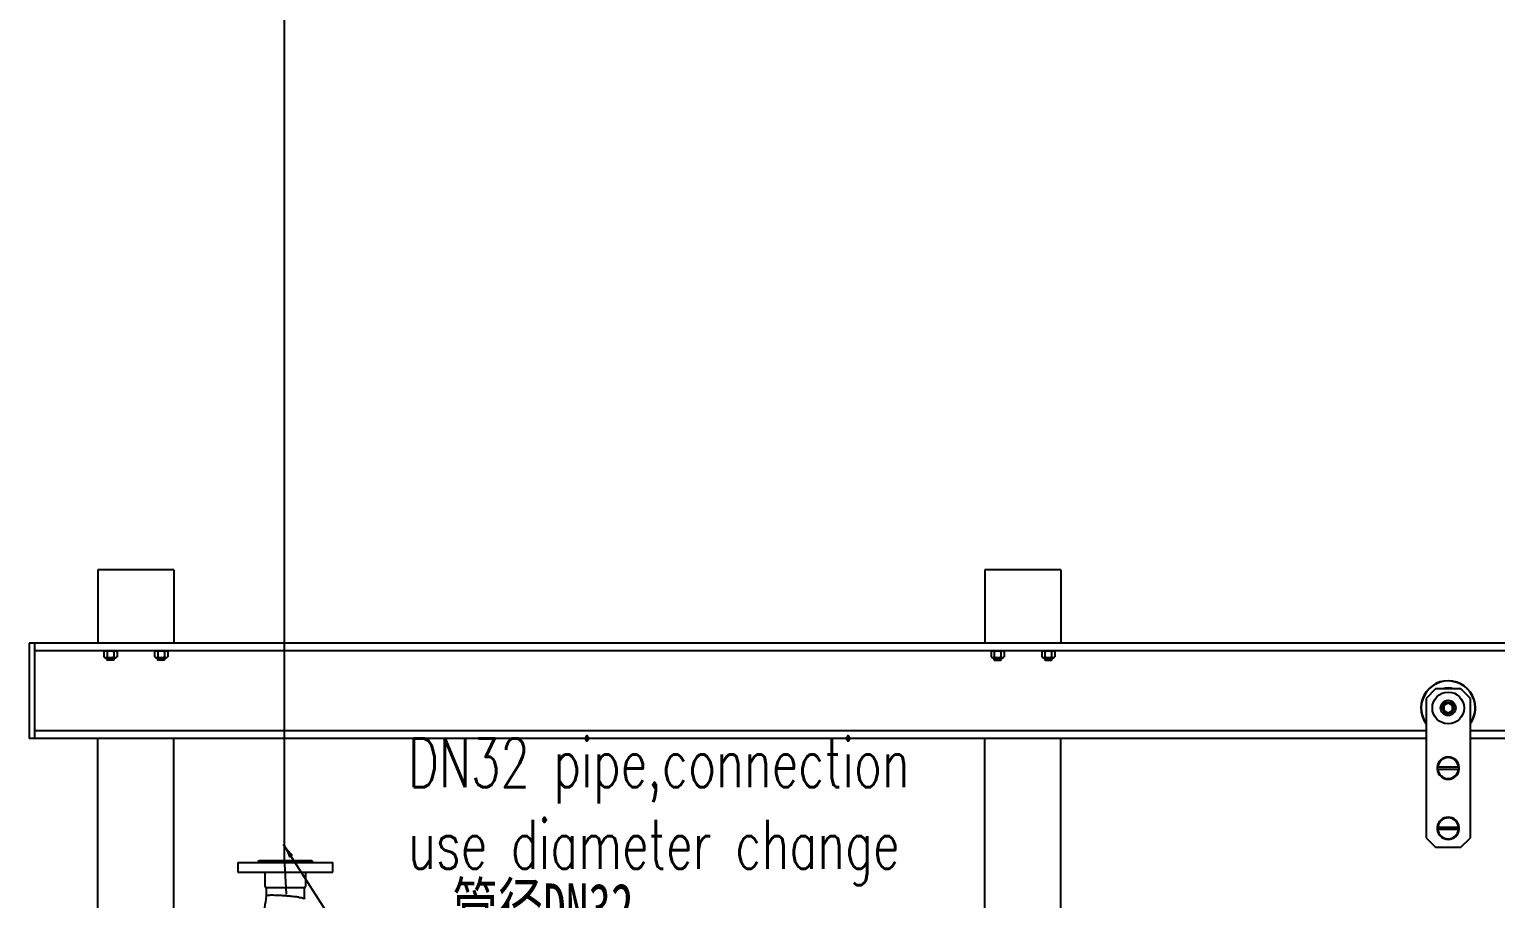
# Model space of a CAD drawing. Extents: x -681219 to -550379, y -242630 to -158199.
# Drawn here: x -621830 to -618831, y -176584 to -174805 of the extents above; entities that cross this region are included whole.
import ezdxf
from ezdxf.lldxf.tags import DXFTag

# ---------------------------------------------------------------- set-up
doc = ezdxf.new("R2010")
doc.units = 0
doc.header["$LTSCALE"] = 1000
doc.layers.get('0').update_dxf_attribs({"linetype": 'CONTINUOUS'})
for name, color, linetype in [('150-2', 7, 'CONTINUOUS'), ('150-3', 7, 'CONTINUOUS'), ('DN40×400金属软管', 7, 'CONTINUOUS'), ('DV1_默认层', 7, 'CONTINUOUS'), ('M12_GB6170', 7, 'CONTINUOUS'), ('M12×40_GB5783', 7, 'CONTINUOUS'), ('M16×25_GB70.1', 7, 'CONTINUOUS'), ('MYPH00711500', 7, 'CONTINUOUS'), ('MYPH00711501', 7, 'CONTINUOUS'), ('SSJP146.01.03-01', 7, 'CONTINUOUS'), ('SSJP146.01.03-02', 7, 'CONTINUOUS'), ('SSJP146.01.03-05', 7, 'CONTINUOUS'), ('SSJP146.01.03-09', 7, 'CONTINUOUS'), ('TEXT', 7, 'CONTINUOUS')]:
    doc.layers.add(name, color=color, linetype=linetype)
doc.styles.add('DIM', font='', dxfattribs={"width": 0.68})
doc.styles.add('DIM_FONT', font='simplex.shx', dxfattribs={"width": 0.7, "bigfont": 'gbcbig.shx'})
doc.styles.get('DIM').set_extended_font_data('SimSun')
tags = doc.linetypes.add('CENTER2', pattern=[28.575, 19.05, -3.175, 3.175, -3.175]).pattern_tags.tags
tags[10:11] = [DXFTag(74, 4), DXFTag(75, 0), DXFTag(340, '0'), DXFTag(46, 0.0), DXFTag(50, 0.0), DXFTag(44, 0.0), DXFTag(45, 0.0)]
tags[8:9] = [DXFTag(74, 4), DXFTag(75, 0), DXFTag(340, '0'), DXFTag(46, 0.0), DXFTag(50, 0.0), DXFTag(44, 0.0), DXFTag(45, 0.0)]
tags[6:7] = [DXFTag(74, 4), DXFTag(75, 0), DXFTag(340, '0'), DXFTag(46, 0.0), DXFTag(50, 0.0), DXFTag(44, 0.0), DXFTag(45, 0.0)]
tags[4:5] = [DXFTag(74, 4), DXFTag(75, 0), DXFTag(340, '0'), DXFTag(46, 0.0), DXFTag(50, 0.0), DXFTag(44, 0.0), DXFTag(45, 0.0)]
doc.dimstyles.new('INTE', dxfattribs={"dimscale": 10, "dimtxt": 3.5, "dimasz": 3, "dimexe": 3, "dimexo": 0, "dimgap": 1, "dimtad": 1, "dimdec": 1, "dimdsep": 46, "dimtxsty": 'Standard', "dimcen": 0, "dimclrd": 1, "dimclre": 1, "dimclrt": 3, "dimaunit": 1, "dimadec": 0, "dimazin": 0, "dimtfac": 1, "dimtdec": 1, "dimtmove": 0, "dimatfit": 0, "dimfxl": 0, "dimarcsym": 0})

msp = doc.modelspace()

# ---------------------------------------------------------------- linework, layer by layer
at = {"color": 1}
msp.add_line((-621309.2013, -169782.4879), (-621309.2013, -176499.9419), dxfattribs=at)
at = {"layer": '150-2', "color": 7, "linetype": 'Continuous'}
for p, q in [((-621534.7545, -175910.8484), (-621690.2745, -175910.8484)), ((-621690.2745, -175910.8484), (-621690.2745, -175916.9151)), ((-621690.2745, -175916.9151), (-621690.2745, -175974.4882)), ((-621534.7545, -175910.8484), (-621534.7545, -175916.9151)), ((-621534.7545, -175916.9151), (-621534.7545, -175974.4882)), ((-619720.3545, -175910.8484), (-619875.8745, -175910.8484)), ((-619875.8745, -175910.8484), (-619875.8745, -175916.9151)), ((-619875.8745, -175916.9151), (-619875.8745, -175974.4882)), ((-619720.3545, -175910.8484), (-619720.3545, -175916.9151)), ((-619720.3545, -175916.9151), (-619720.3545, -175974.4882)), ((-621690.2745, -175974.4882), (-621690.2745, -175991.7495)), ((-621534.7545, -175974.4882), (-621534.7545, -175991.7495)), ((-619875.8745, -175974.4882), (-619875.8745, -175991.7495)), ((-619720.3545, -175974.4882), (-619720.3545, -175991.7495)), ((-621690.2745, -175991.7495), (-621690.2745, -176061.1844)), ((-621534.7545, -175991.7495), (-621534.7545, -176061.1844)), ((-619875.8745, -175991.7495), (-619875.8745, -176061.1844)), ((-619720.3545, -175991.7495), (-619720.3545, -176061.1844)), ((-621534.7545, -176061.1844), (-621690.2745, -176061.1844)), ((-619720.3545, -176061.1844), (-619875.8745, -176061.1844))]:
    msp.add_line(p, q, dxfattribs=at)
at = {"layer": '150-3', "color": 7, "linetype": 'Continuous'}
for p, q in [((-621690.2745, -176921.6993), (-621690.2745, -176255.5844)), ((-621534.7545, -176921.6993), (-621534.7545, -176255.5844)), ((-619875.8745, -176921.6993), (-619875.8745, -176255.5844)), ((-619720.3545, -176921.6993), (-619720.3545, -176255.5844))]:
    msp.add_line(p, q, dxfattribs=at)
at = {"layer": 'DN40×400金属软管', "color": 7, "linetype": 'Continuous'}
for p, q in [((-621403.8585, -176509.6004), (-621209.4585, -176509.6004)), ((-621403.8585, -176509.6004), (-621403.8585, -176529.0404)), ((-621361.0905, -176505.7124), (-621252.2265, -176505.7124)), ((-621209.4585, -176529.0404), (-621209.4585, -176509.6004)), ((-621403.8585, -176529.0404), (-621209.4585, -176529.0404)), ((-621348.7785, -176529.0404), (-621348.7785, -176555.8286)), ((-621264.5385, -176555.8286), (-621264.5385, -176529.0404)), ((-621267.7785, -176561.4404), (-621345.5385, -176561.4404)), ((-621345.5385, -176561.4404), (-621345.5385, -176577.8691)), ((-621267.7785, -176583.4766), (-621267.7785, -176561.4404))]:
    msp.add_line(p, q, dxfattribs=at)
for centre, radius, start, end in [((-621364.9785, -176505.7124), 3.888, 270, 0), ((-621248.3385, -176505.7124), 3.888, 180, 270), ((-621342.2985, -176555.8286), 6.48, 180, 240), ((-621271.0185, -176555.8286), 6.48, 300, 0)]:
    msp.add_arc(centre, radius, start, end, dxfattribs=at)
for points, knots in [([(-621279.1662, -176580.6945), (-621280.059, -176580.565), (-621281.0142, -176580.4329), (-621282.9716, -176580.1742), (-621283.986, -176580.0459), (-621287.1356, -176579.6639), (-621289.4017, -176579.4107), (-621294.1024, -176578.9264), (-621296.5214, -176578.6964), (-621301.4952, -176578.2609), (-621304.0701, -176578.0541), (-621309.1442, -176577.683), (-621311.6666, -176577.5163), (-621316.6817, -176577.2218), (-621319.1462, -176577.096), (-621323.8357, -176576.8945), (-621326.0956, -176576.817), (-621330.3684, -176576.7127), (-621332.333, -176576.687), (-621335.9295, -176576.6866), (-621337.5756, -176576.7128), (-621340.4076, -176576.816), (-621341.6036, -176576.8923), (-621343.5554, -176577.0944), (-621344.3042, -176577.2208), (-621345.2733, -176577.5076), (-621345.5227, -176577.6677), (-621345.5377, -176577.8474)], [0, 0, 0, 0, 0.03125, 0.03125, 0.0625, 0.0625, 0.125, 0.125, 0.1875, 0.1875, 0.25, 0.25, 0.3125, 0.3125, 0.375, 0.375, 0.4375, 0.4375, 0.5, 0.5, 0.5625, 0.5625, 0.625, 0.625, 0.6875, 0.6875, 0.7478672567, 0.7478672567, 0.7478672567, 0.7478672567]), ([(-621345.5508, -176577.8363), (-621346.9013, -176586.7083), (-621349.7115, -176605.7575), (-621354.7061, -176641.2517), (-621357.1393, -176684.3782), (-621353.5963, -176726.4284), (-621348.2117, -176764.824), (-621343.1709, -176798.4838), (-621339.0982, -176832.1749), (-621338.1507, -176866.9282), (-621341.4112, -176904.4844), (-621343.8534, -176928.2844), (-621345.5305, -176943.1865)], [0, 0, 0, 0, 0.067035302, 0.169644721, 0.287443217, 0.419075085, 0.511526297, 0.605795142, 0.698773105, 0.788665255, 0.888520079, 1, 1, 1, 1]), ([(-621279.1662, -176580.6945), (-621278.2733, -176580.8239), (-621277.4074, -176580.956), (-621275.8009, -176581.2143), (-621275.0482, -176581.3424), (-621272.9406, -176581.7236), (-621271.7252, -176581.976), (-621269.7738, -176582.4583), (-621269.0376, -176582.687), (-621268.0394, -176583.12), (-621267.7818, -176583.3253), (-621267.7784, -176583.516), (-621267.7786, -176583.5225), (-621267.7791, -176583.529)], [0, 0, 0, 0, 0.03125, 0.03125, 0.0625, 0.0625, 0.125, 0.125, 0.1875, 0.1875, 0.25, 0.25, 0.2522148084, 0.2522148084, 0.2522148084, 0.2522148084])]:
    msp.add_open_spline(points, degree=3, knots=knots, dxfattribs=at)
at = {"layer": 'DV1_默认层', "color": 7, "linetype": 'CENTER2'}
msp.add_line((-621309.2013, -176499.9419), (-621304.7396, -176574.3039), dxfattribs=at)
at = {"layer": 'M12_GB6170', "color": 7, "linetype": 'Continuous'}
for p, q in [((-621677.8233, -176078.3023), (-621677.8233, -176089.1674)), ((-621677.8233, -176078.3023), (-621677.8233, -176089.1674)), ((-621675.1113, -176090.7332), (-621653.5977, -176090.7332)), ((-621675.1113, -176090.7332), (-621653.5977, -176090.7332)), ((-621671.0889, -176078.3021), (-621671.0889, -176089.1676)), ((-621671.0889, -176078.3021), (-621671.0889, -176089.1676)), ((-621657.6201, -176078.3021), (-621657.6201, -176089.1676)), ((-621657.6201, -176078.3021), (-621657.6201, -176089.1676)), ((-621650.8857, -176078.3023), (-621650.8857, -176089.1674)), ((-621650.8857, -176078.3023), (-621650.8857, -176089.1674)), ((-621574.1433, -176078.3023), (-621574.1433, -176089.1674)), ((-621574.1433, -176078.3023), (-621574.1433, -176089.1674)), ((-621571.4313, -176090.7332), (-621549.9177, -176090.7332)), ((-621571.4313, -176090.7332), (-621549.9177, -176090.7332)), ((-621567.4089, -176078.3021), (-621567.4089, -176089.1676)), ((-621567.4089, -176078.3021), (-621567.4089, -176089.1676)), ((-621553.9401, -176078.3021), (-621553.9401, -176089.1676)), ((-621553.9401, -176078.3021), (-621553.9401, -176089.1676)), ((-621547.2057, -176078.3023), (-621547.2057, -176089.1674)), ((-621547.2057, -176078.3023), (-621547.2057, -176089.1674)), ((-619860.7113, -176076.7364), (-619863.4233, -176078.3023)), ((-619863.4233, -176078.3023), (-619863.4233, -176089.1674)), ((-619863.4233, -176089.1674), (-619860.7113, -176090.7332)), ((-619860.7113, -176090.7332), (-619839.1977, -176090.7332)), ((-619856.6889, -176078.3021), (-619856.6889, -176089.1676)), ((-619843.2201, -176078.3021), (-619843.2201, -176089.1676)), ((-619836.4857, -176078.3023), (-619839.1977, -176076.7364)), ((-619839.1977, -176090.7332), (-619836.4857, -176089.1674)), ((-619836.4857, -176078.3023), (-619836.4857, -176089.1674)), ((-619757.0313, -176076.7364), (-619759.7433, -176078.3023)), ((-619759.7433, -176078.3023), (-619759.7433, -176089.1674)), ((-619759.7433, -176089.1674), (-619757.0313, -176090.7332)), ((-619757.0313, -176090.7332), (-619735.5177, -176090.7332)), ((-619753.0089, -176078.3021), (-619753.0089, -176089.1676)), ((-619739.5401, -176078.3021), (-619739.5401, -176089.1676)), ((-619732.8057, -176078.3023), (-619735.5177, -176076.7364)), ((-619735.5177, -176090.7332), (-619732.8057, -176089.1674)), ((-619732.8057, -176078.3023), (-619732.8057, -176089.1674))]:
    msp.add_line(p, q, dxfattribs=at)
for centre, start, end in [((-621674.456, -176083.302), 56.0428623, 123.9600488), ((-621674.456, -176083.302), 56.0428623, 123.9600488), ((-621674.456, -176084.1676), 236.0398026, 303.9572863), ((-621674.456, -176084.1676), 236.0398026, 303.9572863), ((-621654.253, -176083.302), 56.0398026, 123.9572863), ((-621654.253, -176083.302), 56.0398026, 123.9572863), ((-621654.253, -176084.1676), 236.0428623, 303.9600488), ((-621654.253, -176084.1676), 236.0428623, 303.9600488), ((-621570.776, -176083.302), 56.0428623, 123.9600488), ((-621570.776, -176083.302), 56.0428623, 123.9600488), ((-621570.776, -176084.1676), 236.0398026, 303.9572863), ((-621570.776, -176084.1676), 236.0398026, 303.9572863), ((-621550.573, -176083.302), 56.0398026, 123.9572863), ((-621550.573, -176083.302), 56.0398026, 123.9572863), ((-621550.573, -176084.1676), 236.0428623, 303.9600488), ((-621550.573, -176084.1676), 236.0428623, 303.9600488), ((-619860.056, -176083.302), 56.0428623, 123.9600488), ((-619860.056, -176084.1676), 236.0398026, 303.9572863), ((-619839.853, -176083.302), 56.0398026, 123.9572863), ((-619839.853, -176084.1676), 236.0428623, 303.9600488), ((-619756.376, -176083.302), 56.0428623, 123.9600488), ((-619756.376, -176084.1676), 236.0398026, 303.9572863), ((-619736.173, -176083.302), 56.0398026, 123.9572863), ((-619736.173, -176084.1676), 236.0428623, 303.9600488)]:
    msp.add_arc(centre, 6.028, start, end, dxfattribs=at)
for points, knots in [([(-621657.6201, -176078.3021), (-621658.7154, -176077.9859), (-621659.8376, -176077.7206), (-621662.0873, -176077.3578), (-621663.2183, -176077.2601), (-621664.9255, -176077.2603), (-621665.4963, -176077.2845), (-621666.6414, -176077.3806), (-621667.2105, -176077.4521), (-621668.8974, -176077.7261), (-621670.0003, -176077.9878), (-621671.0889, -176078.3021)], [0, 0, 0, 0, 0.25, 0.25, 0.5, 0.5, 0.625, 0.625, 0.75, 0.75, 1, 1, 1, 1]), ([(-621657.6201, -176078.3021), (-621658.7154, -176077.9859), (-621659.8376, -176077.7206), (-621662.0873, -176077.3578), (-621663.2183, -176077.2601), (-621664.9255, -176077.2603), (-621665.4963, -176077.2845), (-621666.6414, -176077.3806), (-621667.2105, -176077.4521), (-621668.8974, -176077.7261), (-621670.0003, -176077.9878), (-621671.0889, -176078.3021)], [0, 0, 0, 0, 0.25, 0.25, 0.5, 0.5, 0.625, 0.625, 0.75, 0.75, 1, 1, 1, 1]), ([(-621671.0889, -176089.1676), (-621670.0003, -176089.4818), (-621668.8974, -176089.7436), (-621667.2105, -176090.0175), (-621666.6414, -176090.089), (-621665.4963, -176090.1851), (-621664.9255, -176090.2094), (-621663.2183, -176090.2095), (-621662.0873, -176090.1118), (-621659.8376, -176089.7491), (-621658.7154, -176089.4838), (-621657.6201, -176089.1676)], [0, 0, 0, 0, 0.25, 0.25, 0.375, 0.375, 0.5, 0.5, 0.75, 0.75, 1, 1, 1, 1]), ([(-621671.0889, -176089.1676), (-621670.0003, -176089.4818), (-621668.8974, -176089.7436), (-621667.2105, -176090.0175), (-621666.6414, -176090.089), (-621665.4963, -176090.1851), (-621664.9255, -176090.2094), (-621663.2183, -176090.2095), (-621662.0873, -176090.1118), (-621659.8376, -176089.7491), (-621658.7154, -176089.4838), (-621657.6201, -176089.1676)], [0, 0, 0, 0, 0.25, 0.25, 0.375, 0.375, 0.5, 0.5, 0.75, 0.75, 1, 1, 1, 1]), ([(-621553.9401, -176078.3021), (-621555.0354, -176077.9859), (-621556.1576, -176077.7206), (-621558.4073, -176077.3578), (-621559.5383, -176077.2601), (-621561.2455, -176077.2603), (-621561.8163, -176077.2845), (-621562.9614, -176077.3806), (-621563.5305, -176077.4521), (-621565.2174, -176077.7261), (-621566.3203, -176077.9878), (-621567.4089, -176078.3021)], [0, 0, 0, 0, 0.25, 0.25, 0.5, 0.5, 0.625, 0.625, 0.75, 0.75, 1, 1, 1, 1]), ([(-621553.9401, -176078.3021), (-621555.0354, -176077.9859), (-621556.1576, -176077.7206), (-621558.4073, -176077.3578), (-621559.5383, -176077.2601), (-621561.2455, -176077.2603), (-621561.8163, -176077.2845), (-621562.9614, -176077.3806), (-621563.5305, -176077.4521), (-621565.2174, -176077.7261), (-621566.3203, -176077.9878), (-621567.4089, -176078.3021)], [0, 0, 0, 0, 0.25, 0.25, 0.5, 0.5, 0.625, 0.625, 0.75, 0.75, 1, 1, 1, 1]), ([(-621567.4089, -176089.1676), (-621566.3203, -176089.4818), (-621565.2174, -176089.7436), (-621563.5305, -176090.0175), (-621562.9614, -176090.089), (-621561.8163, -176090.1851), (-621561.2455, -176090.2094), (-621559.5383, -176090.2095), (-621558.4073, -176090.1118), (-621556.1576, -176089.7491), (-621555.0354, -176089.4838), (-621553.9401, -176089.1676)], [0, 0, 0, 0, 0.25, 0.25, 0.375, 0.375, 0.5, 0.5, 0.75, 0.75, 1, 1, 1, 1]), ([(-621567.4089, -176089.1676), (-621566.3203, -176089.4818), (-621565.2174, -176089.7436), (-621563.5305, -176090.0175), (-621562.9614, -176090.089), (-621561.8163, -176090.1851), (-621561.2455, -176090.2094), (-621559.5383, -176090.2095), (-621558.4073, -176090.1118), (-621556.1576, -176089.7491), (-621555.0354, -176089.4838), (-621553.9401, -176089.1676)], [0, 0, 0, 0, 0.25, 0.25, 0.375, 0.375, 0.5, 0.5, 0.75, 0.75, 1, 1, 1, 1]), ([(-619843.2201, -176078.3021), (-619844.3154, -176077.9859), (-619845.4376, -176077.7206), (-619847.6873, -176077.3578), (-619848.8183, -176077.2601), (-619850.5255, -176077.2603), (-619851.0963, -176077.2845), (-619852.2414, -176077.3806), (-619852.8105, -176077.4521), (-619854.4974, -176077.7261), (-619855.6003, -176077.9878), (-619856.6889, -176078.3021)], [0, 0, 0, 0, 0.25, 0.25, 0.5, 0.5, 0.625, 0.625, 0.75, 0.75, 1, 1, 1, 1]), ([(-619856.6889, -176089.1676), (-619855.6003, -176089.4818), (-619854.4974, -176089.7436), (-619852.8105, -176090.0175), (-619852.2414, -176090.089), (-619851.0963, -176090.1851), (-619850.5255, -176090.2094), (-619848.8183, -176090.2095), (-619847.6873, -176090.1118), (-619845.4376, -176089.7491), (-619844.3154, -176089.4838), (-619843.2201, -176089.1676)], [0, 0, 0, 0, 0.25, 0.25, 0.375, 0.375, 0.5, 0.5, 0.75, 0.75, 1, 1, 1, 1]), ([(-619739.5401, -176078.3021), (-619740.6354, -176077.9859), (-619741.7576, -176077.7206), (-619744.0073, -176077.3578), (-619745.1383, -176077.2601), (-619746.8455, -176077.2603), (-619747.4163, -176077.2845), (-619748.5614, -176077.3806), (-619749.1305, -176077.4521), (-619750.8174, -176077.7261), (-619751.9203, -176077.9878), (-619753.0089, -176078.3021)], [0, 0, 0, 0, 0.25, 0.25, 0.5, 0.5, 0.625, 0.625, 0.75, 0.75, 1, 1, 1, 1]), ([(-619753.0089, -176089.1676), (-619751.9203, -176089.4818), (-619750.8174, -176089.7436), (-619749.1305, -176090.0175), (-619748.5614, -176090.089), (-619747.4163, -176090.1851), (-619746.8455, -176090.2094), (-619745.1383, -176090.2095), (-619744.0073, -176090.1118), (-619741.7576, -176089.7491), (-619740.6354, -176089.4838), (-619739.5401, -176089.1676)], [0, 0, 0, 0, 0.25, 0.25, 0.375, 0.375, 0.5, 0.5, 0.75, 0.75, 1, 1, 1, 1])]:
    msp.add_open_spline(points, degree=3, knots=knots, dxfattribs=at)
at = {"layer": 'M12×40_GB5783', "color": 7, "linetype": 'Continuous'}
for p, q in [((-621672.1305, -176090.7332), (-621672.1305, -176094.3102)), ((-621672.1305, -176090.7332), (-621672.1305, -176094.3102)), ((-621656.5785, -176094.3102), (-621672.1305, -176094.3102)), ((-621672.1305, -176094.3102), (-621671.0418, -176095.3988)), ((-621656.5785, -176094.3102), (-621672.1305, -176094.3102)), ((-621672.1305, -176094.3102), (-621671.0418, -176095.3988)), ((-621657.6671, -176095.3988), (-621671.0418, -176095.3988)), ((-621657.6671, -176095.3988), (-621671.0418, -176095.3988)), ((-621657.6671, -176095.3988), (-621656.5785, -176094.3102)), ((-621657.6671, -176095.3988), (-621656.5785, -176094.3102)), ((-621656.5785, -176094.3102), (-621656.5785, -176090.7332)), ((-621656.5785, -176094.3102), (-621656.5785, -176090.7332)), ((-621568.4505, -176090.7332), (-621568.4505, -176094.3102)), ((-621568.4505, -176090.7332), (-621568.4505, -176094.3102)), ((-621552.8985, -176094.3102), (-621568.4505, -176094.3102)), ((-621568.4505, -176094.3102), (-621567.3618, -176095.3988)), ((-621552.8985, -176094.3102), (-621568.4505, -176094.3102)), ((-621568.4505, -176094.3102), (-621567.3618, -176095.3988)), ((-621553.9871, -176095.3988), (-621567.3618, -176095.3988)), ((-621553.9871, -176095.3988), (-621567.3618, -176095.3988)), ((-621553.9871, -176095.3988), (-621552.8985, -176094.3102)), ((-621553.9871, -176095.3988), (-621552.8985, -176094.3102)), ((-621552.8985, -176094.3102), (-621552.8985, -176090.7332)), ((-621552.8985, -176094.3102), (-621552.8985, -176090.7332)), ((-619857.7305, -176090.7332), (-619857.7305, -176094.3102)), ((-619857.7305, -176094.3102), (-619842.1785, -176094.3102)), ((-619857.7305, -176094.3102), (-619856.6418, -176095.3988)), ((-619856.6418, -176095.3988), (-619843.2671, -176095.3988)), ((-619843.2671, -176095.3988), (-619842.1785, -176094.3102)), ((-619842.1785, -176094.3102), (-619842.1785, -176090.7332)), ((-619754.0505, -176090.7332), (-619754.0505, -176094.3102)), ((-619754.0505, -176094.3102), (-619738.4985, -176094.3102)), ((-619754.0505, -176094.3102), (-619752.9618, -176095.3988)), ((-619752.9618, -176095.3988), (-619739.5871, -176095.3988)), ((-619739.5871, -176095.3988), (-619738.4985, -176094.3102)), ((-619738.4985, -176094.3102), (-619738.4985, -176090.7332))]:
    msp.add_line(p, q, dxfattribs=at)
at = {"layer": 'M16×25_GB70.1', "color": 7, "linetype": 'Continuous'}
for p, q in [((-618928.4183, -176182.9007), (-618937.4906, -176188.1385)), ((-618919.3461, -176188.1385), (-618928.4183, -176182.9007)), ((-618937.4906, -176188.1385), (-618937.4906, -176198.6143)), ((-618937.4906, -176198.6143), (-618928.4183, -176203.8522)), ((-618928.4183, -176203.8522), (-618919.3461, -176198.6143)), ((-618919.3461, -176198.6143), (-618919.3461, -176188.1385))]:
    msp.add_line(p, q, dxfattribs=at)
for radius in [15.552, 11.9605]:
    msp.add_circle((-618928.4183, -176193.3764), radius, dxfattribs=at)
at = {"layer": 'MYPH00711500', "color": 7, "linetype": 'Continuous'}
for p, q in [((-621819.8745, -176061.1844), (-621819.8745, -176076.7364)), ((-621690.2745, -176061.1844), (-621819.8745, -176061.1844)), ((-619875.8745, -176061.1844), (-621534.7545, -176061.1844)), ((-615987.8745, -176061.1844), (-619720.3545, -176061.1844)), ((-615987.8745, -176076.7364), (-621819.8745, -176076.7364)), ((-621819.8745, -176240.0324), (-621819.8745, -176255.5844)), ((-618973.7783, -176240.0324), (-621819.8745, -176240.0324)), ((-618595.4265, -176240.0324), (-618883.0583, -176240.0324)), ((-618973.7783, -176255.5844), (-621819.8745, -176255.5844)), ((-618595.4265, -176255.5844), (-618883.0583, -176255.5844))]:
    msp.add_line(p, q, dxfattribs=at)
at = {"layer": 'MYPH00711501', "color": 7, "linetype": 'Continuous'}
for p, q in [((-621830.2425, -176061.1844), (-621830.2425, -176255.5844)), ((-621819.8745, -176061.1844), (-621830.2425, -176061.1844)), ((-621819.8745, -176061.1844), (-621819.8745, -176255.5844)), ((-621819.8745, -176255.5844), (-621830.2425, -176255.5844))]:
    msp.add_line(p, q, dxfattribs=at)
at = {"layer": 'SSJP146.01.03-01', "color": 7, "linetype": 'Continuous'}
msp.add_circle((-618928.4183, -176193.3764), 32.4, dxfattribs=at)
at = {"layer": 'SSJP146.01.03-02', "color": 7, "linetype": 'Continuous'}
for p, q in [((-618954.3383, -176154.4964), (-618973.7783, -176173.9364)), ((-618902.4983, -176154.4964), (-618954.3383, -176154.4964)), ((-618883.0583, -176173.9364), (-618902.4983, -176154.4964)), ((-618973.7783, -176173.9364), (-618973.7783, -176459.0564)), ((-618883.0583, -176459.0564), (-618883.0583, -176173.9364)), ((-618973.7783, -176459.0564), (-618954.3383, -176478.4964)), ((-618954.3383, -176478.4964), (-618902.4983, -176478.4964)), ((-618902.4983, -176478.4964), (-618883.0583, -176459.0564))]:
    msp.add_line(p, q, dxfattribs=at)
at = {"layer": 'SSJP146.01.03-05', "color": 7, "linetype": 'Continuous'}
for radius, start, end in [(55.728, 0, 215.5159838), (55.08, 0, 214.5603218), (40.824, 72.2472098, 107.7527902), (40.176, 75.4074494, 104.5925506), (55.08, 325.4396782, 0), (55.728, 324.4840162, 0)]:
    msp.add_arc((-618928.4183, -176193.3764), radius, start, end, dxfattribs=at)
at = {"layer": 'SSJP146.01.03-09', "color": 7, "linetype": 'Continuous'}
for p, q in [((-618949.7138, -176314.5524), (-618951.0149, -176314.5524)), ((-618951.0149, -176318.4404), (-618949.7138, -176318.4404)), ((-618907.1229, -176314.5524), (-618949.7138, -176314.5524)), ((-618949.7138, -176318.4404), (-618907.1229, -176318.4404)), ((-618905.8218, -176314.5524), (-618907.1229, -176314.5524)), ((-618907.1229, -176318.4404), (-618905.8218, -176318.4404)), ((-618949.7138, -176437.6724), (-618951.0149, -176437.6724)), ((-618951.0149, -176441.5604), (-618949.7138, -176441.5604)), ((-618907.1229, -176437.6724), (-618949.7138, -176437.6724)), ((-618949.7138, -176441.5604), (-618907.1229, -176441.5604)), ((-618905.8218, -176437.6724), (-618907.1229, -176437.6724)), ((-618907.1229, -176441.5604), (-618905.8218, -176441.5604))]:
    msp.add_line(p, q, dxfattribs=at)
for centre, radius, start, end in [((-618928.4183, -176316.4964), 22.68, 4.9171003, 175.0828997), ((-618928.4183, -176316.4964), 21.384, 5.2159086, 174.7840914), ((-618928.4183, -176316.4964), 22.68, 175.0828997, 184.9171003), ((-618928.4183, -176316.4964), 22.68, 184.9171003, 355.0828997), ((-618928.4183, -176316.4964), 21.384, 185.2159086, 354.7840914), ((-618928.4183, -176316.4964), 22.68, 355.0828997, 4.9171003), ((-618928.4183, -176439.6164), 22.68, 4.9171003, 175.0828997), ((-618928.4183, -176439.6164), 21.384, 5.2159086, 174.7840914), ((-618928.4183, -176439.6164), 22.68, 175.0828997, 184.9171003), ((-618928.4183, -176439.6164), 22.68, 184.9171003, 355.0828997), ((-618928.4183, -176439.6164), 21.384, 185.2159086, 354.7840914), ((-618928.4183, -176439.6164), 22.68, 355.0828997, 4.9171003)]:
    msp.add_arc(centre, radius, start, end, dxfattribs=at)

# ---------------------------------------------------------------- texts
at = {"layer": 'TEXT', "char_height": 100, "attachment_point": 1}
for s, insert, width, style in [('DN32 pipe,connection use diameter change', (-621055.7071, -176255.5844), 1179.832645, 'DIM_FONT'), ('管径DN32，\\P接口做变径', (-620964.9512, -176552.3849), 1153.222612, 'DIM')]:
    msp.add_mtext(s, dxfattribs=dict(at, insert=insert, width=width, style=style))

# ---------------------------------------------------------------- leaders
at = {"annotation_type": 0, "has_hookline": 1, "hookline_direction": 0, "text_width": 477.8994}
msp.add_leader([(-621310.8736, -176472.0698), (-621029.3197, -176912.1325), (-620999.3197, -176912.1325)], dimstyle='INTE', dxfattribs=at)

doc.saveas('drawing.dxf')
